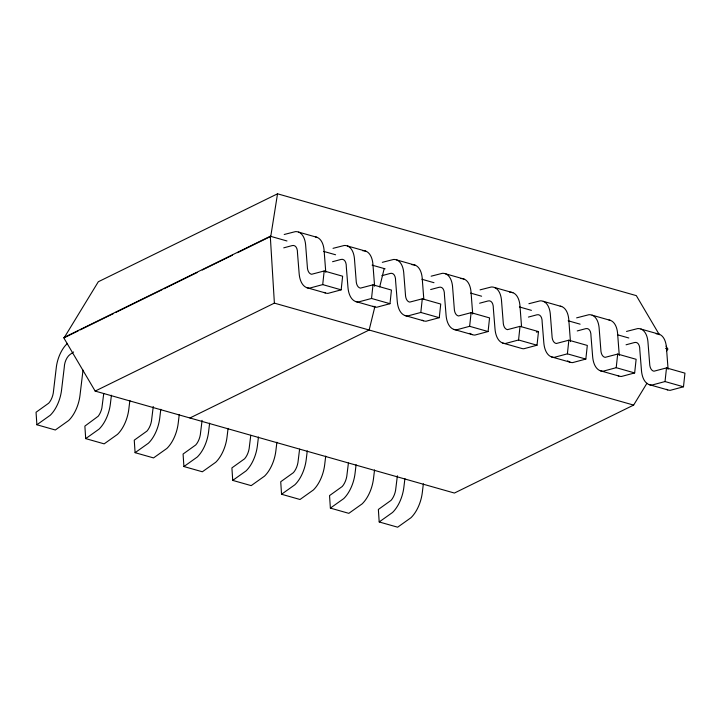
<?xml version="1.0" encoding="UTF-8"?>
<svg xmlns="http://www.w3.org/2000/svg" width="721" height="721" viewBox="0 0 721 721"><rect width="100%" height="100%" fill="white"/><g stroke="black" fill="none" stroke-linecap="round" stroke-linejoin="round"><path stroke-width="1.08" d="M283.741 247.844L292.221 245.582A11.013 5.894 -74.1 0 1 297.494 253.008L299.143 273.52A26.929 14.411 -74.2 0 0 309.507 288.148L322.711 284.606L324.18 270.979L342.628 276.215L341.159 289.842L327.956 293.384A26.929 14.411 -74.2 0 1 324.099 292.365M332.561 261.705L341.042 259.434A11.013 5.894 -74.1 0 1 346.314 266.86L347.964 287.382A26.929 14.411 -74.2 0 0 358.328 302L371.531 298.467L373 284.831L391.449 290.067L389.98 303.703L376.777 307.236A26.929 14.411 -74.2 0 1 372.919 306.218M381.851 275.692L390.331 273.421A11.013 5.894 -74.1 0 1 395.595 280.848L397.253 301.369A26.929 14.411 -74.2 0 0 407.608 315.987L420.821 312.454L422.29 298.818L440.738 304.055L439.269 317.691L426.066 321.224A26.929 14.411 -74.2 0 1 422.209 320.205M430.671 289.545L439.152 287.273A11.013 5.894 -74.1 0 1 444.424 294.709L446.074 315.221A26.929 14.411 -74.2 0 0 456.429 329.848L469.641 326.307L471.11 312.671L489.559 317.907L488.09 331.543L474.887 335.076A26.929 14.411 -74.2 0 1 469.885 333.291M479.6 303.226L488.081 300.954A11.013 5.894 -74.1 0 1 493.344 308.381L495.003 328.902A26.929 14.411 -74.2 0 0 505.358 343.52L518.561 339.988L520.03 326.352L538.488 331.588L537.019 345.224L523.816 348.757A26.929 14.411 -74.2 0 1 521.184 348.297L502.726 343.061M528.421 317.078L536.902 314.807A11.013 5.894 -74.1 0 1 542.165 322.242L543.823 342.754A26.929 14.411 -74.2 0 0 554.179 357.373L567.391 353.84L568.86 340.204L587.309 345.44L585.84 359.076L572.636 362.609A26.929 14.411 -74.2 0 1 567.634 360.824M577.242 330.939L585.722 328.668A11.013 5.894 -74.1 0 1 590.995 336.094L592.644 356.607A26.929 14.411 -74.2 0 0 602.999 371.234L616.212 367.692L617.681 354.065L636.129 359.301L634.66 372.937L621.457 376.47A26.929 14.411 -74.2 0 1 617.6 375.452M626.062 344.791L634.543 342.52A11.013 5.894 -74.1 0 1 639.815 349.946L641.465 370.468A26.929 14.411 -74.2 0 0 651.82 385.086L665.032 381.553L666.501 367.917L684.95 373.154L683.481 386.789L670.278 390.322A26.929 14.411 -74.2 0 1 666.42 389.313M103.743 393.531L101.877 408.041A12.726 6.813 -74.2 0 1 98.2 416.242L84.871 426.111L85.7 438.62L104.157 443.857L117.505 434.357A26.929 14.411 -74.2 0 0 128.834 409.086L129.87 400.461M111.422 395.225L110.385 403.85A26.929 14.411 -74.2 0 1 99.056 429.121L85.7 438.62M153.258 406.509L151.491 420.965A12.726 6.813 -74.2 0 1 146.958 431.077L134.259 440.18L135.088 452.68L153.537 457.916L166.893 448.426A26.929 14.411 -74.2 0 0 178.222 423.155L179.259 414.521M160.801 409.285L159.774 417.919A26.929 14.411 -74.2 0 1 148.436 443.19L135.088 452.68M202.078 420.37L200.312 434.817A12.726 6.813 -74.2 0 1 195.779 444.929L183.08 454.032L183.909 466.541L202.358 471.777L215.714 462.278A26.929 14.411 -74.2 0 0 227.043 437.007L228.079 428.382M209.622 423.146L208.594 431.771A26.929 14.411 -74.2 0 1 197.257 457.042L183.909 466.541M250.773 435.304L249.133 448.678A12.726 6.813 -74.2 0 1 244.599 458.79L231.901 467.893L232.73 480.393L251.187 485.63L264.535 476.13A26.929 14.411 -74.2 0 0 275.864 450.868L276.9 442.234M258.451 436.998L257.415 445.632A26.929 14.411 -74.2 0 1 246.077 470.894L232.73 480.393M299.594 449.156L297.953 462.531A12.726 6.813 -74.2 0 1 293.42 472.643L280.721 481.745L281.55 494.255L300.008 499.491L313.356 489.992A26.929 14.411 -74.2 0 0 324.684 464.721L325.721 456.096M307.272 450.859L306.236 459.484A26.929 14.411 -74.2 0 1 294.907 484.755L281.55 494.255M348.414 463.017L346.774 476.392A12.726 6.813 -74.2 0 1 342.241 486.495L329.542 495.597L330.371 508.107L348.829 513.343L362.176 503.844A26.929 14.411 -74.2 0 0 373.505 478.582L374.541 469.948M356.093 464.712L355.056 473.346A26.929 14.411 -74.2 0 1 343.728 498.608L330.371 508.107M397.37 475.788L395.604 490.244A12.726 6.813 -74.2 0 1 391.061 500.356L378.363 509.459L379.192 521.959L397.65 527.195L410.997 517.705A26.929 14.411 -74.2 0 0 422.326 492.434L423.362 483.8M404.914 478.564L403.877 487.198A26.929 14.411 -74.2 0 1 392.548 512.469L379.192 521.959M659.364 334.751L636.31 295.628L277.531 193.805L270.763 236.38L237.506 252.701M374.956 306.308L369.152 330.02L189.938 417.982M379.706 286.895L384.194 268.572M286.967 240.976L270.294 236.245L63.673 337.653L95.163 391.088L454.41 493.047L633.633 405.085L646.953 383.248M666.646 350.956L667.799 349.063L666.114 346.197M73.578 351.974L70.036 354.498A11.013 5.894 -74.2 0 0 64.268 367.34L61.564 389.998A26.929 14.411 -74.2 0 1 50.227 415.269L36.879 424.759L36.05 412.259L48.749 403.156A12.726 6.813 -74.2 0 0 53.282 393.044L56.166 368.575A25.235 13.501 -74.2 0 1 67.477 343.367M277.531 193.805L98.308 281.758L64.142 337.788L78.256 330.858M80.265 329.867L113.53 313.545M115.549 312.553L161.91 289.806M163.928 288.815L197.184 272.493M202.222 270.014L232.468 255.171M95.163 391.088L274.386 303.126L633.633 405.085M284.209 234.487L295.394 231.63A25.235 13.501 -74.1 0 1 305.731 246.221L307.47 268.419A12.726 6.813 -74.2 0 0 311.625 274.268L324.18 270.979M333.03 248.339L344.214 245.491A25.235 13.501 -74.1 0 1 354.552 260.074L356.291 282.272A12.726 6.813 -74.2 0 0 360.446 288.121L373 284.831M382.319 262.327L393.504 259.479A25.235 13.501 -74.1 0 1 403.841 274.061L405.581 296.259A12.726 6.813 -74.2 0 0 409.726 302.108L422.29 298.818M431.14 276.188L442.324 273.331A25.235 13.501 -74.1 0 1 452.662 287.913L454.401 310.12A12.726 6.813 -74.2 0 0 458.547 315.969L471.11 312.671M480.069 289.86L491.253 287.012A25.235 13.501 -74.1 0 1 501.591 301.594L503.33 323.792A12.726 6.813 -74.2 0 0 507.476 329.641L520.03 326.352M528.89 303.712L540.074 300.864A25.235 13.501 -74.1 0 1 550.411 315.447L552.151 337.653A12.726 6.813 -74.2 0 0 556.297 343.502L568.86 340.204M576.629 317.862L588.895 314.716A25.235 13.501 -74.1 0 1 599.232 329.308L600.972 351.506A12.726 6.813 -74.2 0 0 605.117 357.355L617.681 354.065M536.424 332.138L538.488 331.588M626.531 331.426L637.715 328.578A25.235 13.501 -74.1 0 1 648.053 343.16L649.792 365.358A12.726 6.813 -74.2 0 0 653.938 371.207L666.501 367.917M494.453 287.481L512.901 292.717M543.274 301.333L561.722 306.578M592.094 315.185L610.543 320.43M640.915 329.046L659.364 334.283M298.593 232.099L317.051 237.344M347.414 245.96L365.871 251.196M396.703 259.948L415.152 265.184M445.524 273.8L463.973 279.045M323.702 251.404L335.58 254.774M372.108 265.139L385.104 268.825M421.938 279.279L433.988 282.704M470.678 293.114L481.619 296.223M519.417 306.948L531.413 310.354M568.157 320.782L580.126 324.171M617.978 334.923L628.829 337.996M665.636 348.441L667.799 349.063M518.561 339.988L537.019 345.224M567.391 353.84L585.84 359.076M616.212 367.692L634.66 372.937M665.032 381.553L683.481 386.789M322.711 284.606L341.159 289.842M371.531 298.467L389.98 303.703M420.821 312.454L439.269 317.691M469.641 326.307L488.09 331.543M551.547 356.922L570.005 362.158M600.368 370.774L618.825 376.011M649.188 384.635L667.646 389.872M306.876 287.688L325.324 292.924M355.696 301.54L374.145 306.776M404.977 315.528L423.434 320.773M453.797 329.389L472.255 334.625M36.879 424.759L55.337 429.995L68.684 420.496A26.929 14.411 -74.2 0 0 80.013 395.234L82.726 372.577A11.013 5.894 -74.2 0 1 82.969 370.08M668.097 369.314L666.501 348.405A25.235 13.492 -74.1 0 0 656.173 333.823M619.276 355.453L617.681 334.544A25.235 13.492 -74.1 0 0 608.993 320.025M570.455 341.601L568.86 320.692A25.235 13.492 -74.1 0 0 560.172 306.164M521.553 326.658L520.039 306.831A25.235 13.492 -74.1 0 0 509.702 292.248M472.706 314.068L471.11 293.159A25.235 13.492 -74.1 0 0 460.782 278.576M423.804 299.125L422.29 279.297A25.235 13.492 -74.1 0 0 411.961 264.715M374.605 286.228L373 265.31A25.235 13.492 -74.1 0 0 362.672 250.728M325.784 272.367L324.18 251.458A25.235 13.492 -74.1 0 0 315.492 236.939M270.294 236.245L274.386 303.126"/></g></svg>
